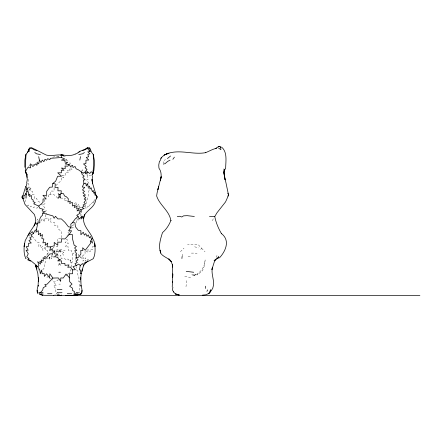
<?xml version="1.0" encoding="UTF-8"?>
<svg xmlns="http://www.w3.org/2000/svg" width="442" height="442" viewBox="0 0 442 442"><rect width="100%" height="100%" fill="white"/><g stroke="black" fill="none" stroke-linecap="round" stroke-linejoin="round"><path stroke-width="0.33" stroke-dasharray="2.21 1.66" d="M66.195 239.172L67.637 240.023L65.057 242.774L68.46 243.089L65.018 246.802L68.372 246.951L68.565 250.697L71.571 250.592L72.245 254.26L72.328 262.15L71.212 262.703L70.598 259.896L70.681 262.725L70.129 260.167L69.466 260.498L67.853 259.001L66.405 259.846L64.366 258.592L61.112 258.614L60.852 255.2L58.863 257.647M58.167 265.388L59.046 264.476L59.057 263.465L58.211 262.393M80.416 256.52L80.372 257.763L85.074 253.868L85.019 250.708M28.498 179.281L28.266 183.364L28.94 184.762L28.564 187.563L29.741 186.994L29.465 189.717L28.448 191.088M80.173 280.377L79.289 288.996L79.659 292.052L79.002 292.985M75.648 256.017L75.764 254.117L74.096 252.874L72.245 254.26M185.983 286.698L186.889 279.863M78.179 256.15L78.311 254.117L77.035 254.117M55.764 252.211L57.968 251.227L60.93 251.183L63.742 252.493L60.173 250.332L58.819 250.316L58.979 250.852L58.151 252.332M78.543 218.072L78.124 220.978L76.902 218.558L76.549 222.309L74.543 221.856M71.433 267.139L71.604 262.515M82.157 256.415L81.693 259.117L83.505 257.68L82.936 261.167L85.847 257.819L85.068 261.205L88.256 259.465L86.975 261.023M46.979 255.559L47.637 250.586L45.2 250.128L45.537 246.603L42.902 250.382L42.647 246.503L40.681 247.896L40.879 245.05L38.819 246.421L39.067 242.31L36.791 242.05L32.542 236.625M58.156 279.289L57.919 280.245L54.012 282.156L52.333 279.593M38.172 222.309L38.653 220.414M95.041 199.237L94.334 201.856L93.853 200.856L93.024 203.348L92.527 202.038L91.019 204.9L90.14 204.419L89.179 206.922L88.129 206.055L86.643 208.403L85.881 207.712L84.273 208.536M80.759 215.856L81.124 214.525L79.853 214.42M30.078 234.061L29.371 236.575L30.36 235.851M197.237 274.913L197.679 273.51C202.348 270.637 204.861 265.322 205.132 259.946L204.082 266.637L202.547 270.67L197.237 274.913L191.375 274.432M85.052 206.884L86.008 204.27M86.223 203.707L88.527 194.999L88.676 191.115L89.693 189.806L88.378 187.872M71.145 269.084L69.328 273.162M60.659 252.349L59.941 250.868L60.173 250.332M212.387 220.768L213.525 218.26M216.099 257.421L217.519 254.388M78.991 207.79L79.969 205.734L78.074 206.552M41.04 221.011L42.272 218.586L44.636 221.895L44.018 218.309L48.349 218.039L48.648 220.862L50.996 218.403L50.83 222.21L54.294 222.21L54.565 225.575L57.874 225.647L57.908 228.613L61.35 231.409L61.438 237.89M81.825 170.844L82.427 169.734L82.991 171.656M164.623 162.938L163.347 165.197L163.131 161.916L165.38 159.341M24.857 201.895L25.393 200.95L25.1 198.414L25.741 197.618L25.68 196.414M36.879 220.359L37.719 219.033L37.962 222.287M200.729 249.52L201.552 248.255L198.127 244.548L187.53 244.498M28.603 166.617L29.918 164.606M77.549 206.011L78.654 204.386L76.355 205.099L76.676 202.414L74.14 203.629L73.361 202.828M29.465 189.717L31.111 187.331L30.476 191.06L32.338 191.165L32.41 194.646L34.266 194.85L34.542 198.568L36.73 198.204L37.277 200.767L39.377 201.906L40.123 203.74M42.73 269.869L44.736 267.228L44.045 264.41L45.476 262.189L45.449 259.426M194.01 275.139L197.679 273.51M57.184 256.2L58.001 255.211L58.029 256.581M60.968 265.41L59.996 264.482L59.99 263.465L60.93 262.41M52.852 248.266L54.178 246.802L57.791 246.52L56.416 245.106M27.365 205.856L28.15 204.994L30.001 206.961L31.045 206.083L33.305 207.734L34.133 206.9L36.89 208.199L37.957 207.138M67.239 274.775L68.858 273.001L69.046 273.72M36.145 163.512L38.344 161.131M69.538 164.07L70.477 163.092L68.289 162.628M55.907 185.535L61.405 180.314L61.206 177.568L63.886 177.756L61.847 175.573M180.419 251.669L183.994 248.15M45.161 211.862L46.322 210.735L42.863 209.392L44.918 208.049L42.775 205.082L40.968 204.53M44.824 200.099L43.929 200.966L45.018 203.613L42.775 205.082M46.968 254.26L49.719 251.592M52.819 253.94L51.15 255.548L52.885 254.001M48.399 276.095L47.067 277.366L46.565 275.438M53.593 295.157L57.532 294.825L58.571 293.913L56.14 294.123L57.515 292.587L55.576 291.372L55.907 288.935L53.41 285.587L56.432 285.792L54.012 282.156M80.654 213.121L81.615 212.293M45.968 259.006L47.001 258.167L48.211 259.2L49.747 257.222L48.874 259.018L49.83 257.227L49.272 259.294L49.913 257.382L50.305 257.935L52.355 255.808L51.029 258.885L53.255 256.559L55.134 258.675M65.775 159.855L66.748 159.253L65.101 159.01M65.759 275.885L66.83 275.217M193.8 275.858L195.845 274.609L194.11 275.825L191.115 275.775M74.035 224.652L72.074 225.812L73.239 227.47L71.493 228.326M56.035 251.785L58.819 250.316M69.847 231.486L67.444 232.812L69.079 234.481M79.748 207.817L81.245 207.094M66.991 235.42L68.56 234.719M52.692 157.402L53.918 156.866L60.134 155.982M55.935 250.216L57.814 249.741L61.361 249.724L65.118 250.658M89.002 183.413L86.626 179.993L88.074 179.579L87.129 175.706L90.781 175.281M66.725 200.182L64.035 200.541L65.267 198.292L62.107 198.099M38.034 269.963L39.675 269.824M188.065 256.575L191.425 256.465M32.52 164.529L35.261 164.463M57.979 251.211L60.93 251.183M191.375 253.106L194.613 253.106L197.071 253.752M60.825 238.531L57.742 238.525L57.758 241.244M57.532 294.825L61.665 294.831M58.88 284.118L60.316 284.118M59.057 263.465L59.99 263.465M59.046 264.476L59.996 264.482M58.979 250.852L59.941 250.868M79.864 281.714L78.715 281.676L78.958 277.78L77.626 274.145L77.925 271.211L76.455 269.819L76.383 266.587M57.753 198.055L54.057 194.723L48.051 194.32L48.344 196.778L46.719 195.519M184.734 276.504L187.369 276.725L190.762 277.913M93.759 246.432L92.77 246.288L92.395 249.763L90.472 249.343L90.113 251.752L87.941 249.537L88.002 252.454L86.008 250.868M62.073 175.264L65.256 175.888L65.09 172.634L68.665 172.634L67.516 170.303L70.151 171.06L68.913 168.54L72.355 169.612L70.753 167.385M49.482 278.477L51.996 279.079M70.83 165.043L72.593 165.529M57.731 156.551L58.974 156.899M63.305 156.28L65.278 156.866M194.629 246.78L198.452 247.94M65.913 160.363L69.013 161.374M45.758 213.005L47.228 214.155M201.552 248.255L205.033 251.813M25.89 196.364L26.863 198.585L26.686 196.077M62.604 253.31L63.41 255.382M45.962 195.911L46.294 197.132M45.454 214.823L46.2 218.326M75.532 257.918L75.704 259.719M87.074 173.723L87.129 175.706M50.764 194.452L50.747 191.054L54.073 191.099L54.073 187.38M181.938 256.653L181.927 259.487L182.181 256.056L182.723 254.498L181.938 256.653"/><path stroke-width="0.66" d="M91.87 175.336L93.013 173.17L91.168 171.7L89.776 173.496L87.897 172.176L86.886 173.397L85.107 171.082L86.08 173.988L84.218 172.203L83.345 173.308L78.461 169.838L76.123 168.8L75.052 166.468L73.018 167.49L72.643 165.407L70.499 166.667L69.107 164.501L65.167 163.954L67.659 162.424L64.875 162.043L65.018 160.429L61.41 160.131L64.775 158.976L61.421 157.512L61.322 155.617L60.941 155.12L63.173 155.236C57.62 154.092 52.018 156.413 46.482 155.131C41.559 152.772 36.808 150.103 31.874 147.904L29.349 148.076L27.487 152.562L25.923 154.324L24.868 160.032L24.829 167.247M58.162 193.596L59.029 194.441L60.123 194.447L61.007 193.602L63.515 193.646L64.466 195.894L66.471 196.828L68.372 198.867L67.886 201.944L70.355 201.088L69.659 203.475L72.383 202.392L72.422 205.961L75.295 204.966L74.201 207.525L77.013 206.353L76.654 209.005L79.311 208.37L77.024 210.928L80.582 209.806L81.748 211.121L79.096 211.978L80.168 213.121L76.709 215.348L78.09 216.447L75.284 218.862L72.377 222.751L70.786 224.171L71.09 227.155L68.643 230.779L71.61 230.774L69.096 234.597L64.98 238.934L61.405 238.829L61.427 242.161L57.78 242.155L57.808 245.255L54.195 242.404L54.278 245.686L50.714 246.907L49.686 250.597L52.377 248.68L52.057 250.979L54.72 250.984L54.659 253.89L57.863 254.111L54.51 256.592L57.742 257.41L58.637 259.327L60.543 259.327L57.653 260.885L61.526 260.885L61.416 263.404L64.852 263.338L65.107 265.371L68.963 264.907L67.736 267.316L70.394 266.99L72.582 269.88L72.554 273.731L69.344 273.78L69.687 281.676L72.029 284.129L69.604 286.206L72.488 288.178L72.389 290.228L74.582 291.759L73.963 293.25L76.035 294.035L78.068 293.703M216.558 258.57L219.569 257.747C225.807 250.979 230.37 240.277 221.348 233.514L221.508 233.719C218.387 228.442 215.939 222.591 214.768 216.552L216.961 212.817L225.575 201.867L228.575 195.182L223.801 172.612L225.066 179.855C223.978 176.27 224.508 172.507 223.939 168.949M172.231 286.985L172.794 273.913L172.717 277.206M218.575 148.109L220.884 149.661L220.729 147.54C219.674 144.716 216.867 148.059 215.359 148.716M80.671 279.084L81.256 273.311L80.251 273.791L80.764 270.112L79.4 269.858L80.278 265.471L82.499 263.565L83.113 264.543L85.361 262.205L85.72 262.918L83.311 265.885L83.494 265.636L81.334 273.46M92.726 238.304C89.853 231.232 82.439 225.779 83.648 217.414M220.729 147.54L220.768 146.7M93.013 173.17L93.627 163.662L93.218 154.324L91.759 152.65L89.798 148.098L87.289 147.882L85.87 148.877L80.135 151.275M172.446 282.283L172.479 281.698M81.256 293.814L76.676 295.157L81.256 293.814C82.737 291.223 81.825 288.04 80.864 285.433L81.079 286.151L80.792 277.709L80.671 279.747M81.825 292.532L81.991 290.261M29.084 233.194L34.017 225.901L35.305 222.514L35.592 218.63L34.465 214.563L25.012 204.453L22.89 198.552L22.1 197.607L22.128 196.591L22.94 195.613L25.78 186.336M61.129 198.441L60.162 197.049L60.123 194.447M26.023 154.236L25.509 163.634L25.807 173.148L26.233 173.06L27.299 179.435L26.664 183.082L27.028 183.38L25.99 186.629L26.52 187.601L25.923 190.441L28.084 187.673L26.785 191.695L26.476 195.475L25.393 193.143L25.023 195.718L23.967 195.563L23.879 198.812L22.89 198.552M205.37 288.438L205.569 286.195M92.522 175.756L92.185 179.441L92.511 183.165L91.953 179.463L92.516 183.11L95.268 192.242M61.007 193.602L61.267 190.822L57.919 190.817L58.024 187.342L54.985 187.458L55.327 183.916L52.797 183.485L52.432 187.038L49.692 187.248L46.692 191.32L46.697 195.309L42.935 195.314L46.206 198.944L43.056 198.999L42.984 202.403L38.719 206.071L33.73 203.828L35.2 202.491L33.161 201.712L33.133 199.944L31.647 198.988L31.299 195.347L29.603 196.673L29.896 194.066L28.376 195.452L28.575 191.85L26.785 191.695M29.067 151.667L29.515 148.098L31.973 148.136L33.57 149.617L36.835 150.639M93.919 170.529L94.45 163.667L94.295 160.048L93.218 154.324M28.691 150.523L28.813 149.518M59.029 194.441L58.996 197.049L58.051 198.441M38.719 206.071L39.874 208.403L42.531 209.027L42.167 210.956L44.913 211.751L42.797 213.072L42.476 215.37L41.095 216.464L39.752 219.005L39.841 222.845L37.835 222.906L36.327 224.403L35.863 222.713L34.017 225.901M37.835 222.906L35.924 232.199L38.288 230.674L38.332 234.719L40.631 233.194L40.211 236.094L42.498 234.586L41.824 238.536L43.869 239.05L42.88 242.835L45.548 242.525L45.123 245.349L47.813 243.117L46.951 246.785L50.714 246.907M224.166 170.236L223.867 172.336L224.602 169.325M94.533 244.625L94.721 243.371L93.87 240.735L92.489 238.343L91.616 239.476L92.516 243.111L90.273 240.581L90.638 243.227L85.262 250.244L82.648 247.752L82.886 250.515L80.792 250.376L80.886 253.962L78.543 257.343L76.063 257.603L76.748 254.023L74.742 250.691L76.797 250.465L74.588 247.956L76.449 246.481L74.162 245.2L72.499 238.79L72.549 234.696L69.096 234.597M38.692 156.628L39.355 160.098L38.763 163.838L37.493 162.579L36.89 165.341L35.691 163.883L32.901 166.512L30.52 163.8L30.697 167.833L27.713 167.606L25.912 170.64L25.211 170.49L26.398 173.933M81.914 271.377L82.311 269.106M159.341 161.805L158.755 165.032L158.943 168.126C161.545 171.629 161.617 176.314 160.44 180.364L161.208 176.651L157.065 192.972L156.645 195.977C159.496 205.105 169.369 210.74 170.855 220.525C169.098 225.088 166.264 229.475 162.485 232.608C160.479 239.172 158.054 246.2 160.772 252.962L160.109 250.387L160.728 253.294C163.374 257.128 168.546 257.896 171.341 261.609L168.8 258.863L171.253 261.631L172.49 265.123L172.7 267.078L172.402 264.272L172.684 277.2M172.899 287.317L172.408 289.991L173.684 291.98M79.831 160.087L80.499 156.612M78.09 216.447L79.416 219L82.013 215.934L81.052 219.088L82.593 216.464L83.162 218.779C84.334 211.232 93.102 208.839 95.284 201.861C94.892 199.651 98.632 197.486 96.223 195.651M39.371 294.416C46.637 296.19 39.791 294.847 38.835 292.505L43.084 292.455M37.94 293.797C36.432 291.306 37.294 287.991 38.283 285.399L38.073 286.134L38.426 277.791L38.609 281.803L37.835 273.565L35.614 265.581L36.288 265.239L37.819 266.791L39.73 269.786L40.316 273.83L41.642 270.073L42.178 273.78L44.156 273.449L44.327 276.405L46.637 273.758L49.587 277.902L49.841 273.791L52.902 278.062L58.383 277.941L60.681 281.372L60.792 277.946L63.283 278.012L66.018 274.023L69.587 277.885M210.116 290.952L210.475 289.604M175.584 294.079L179.071 294.853L175.584 294.079L173.347 291.748M83.593 218.674L84.726 214.569M82.35 150.617L85.61 149.6L87.289 147.882M96.765 197.231L96.24 198.486L97.052 197.585L97.025 196.624L96.201 195.707L95.168 192.287L95.196 195.574L94.384 192.171L93.776 193.16L93.245 190.469L92.389 191.718L91.091 187.701L90.035 188.999L89.544 186.181L88.223 187.452L87.582 183.529L86.295 185.96L85.792 183.165L83.941 183.447L82.245 187.01L84.759 187.32L82.499 189.95L84.538 191.408L82.869 192.828L85.45 195.093L83.273 195.64L85.831 197.767L84.151 199.038L86.046 199.955L83.986 202.475L85.45 203.801L83.057 204.977L84.356 206.193L81.903 207.442L83.919 208.602L80.582 209.806M36.288 265.239L30.802 260.675L27.84 259.172L29.056 258.692L26.747 256.819L28.271 253.736L26.084 250.238L28.15 250.238L26.222 246.619L28.26 246.647L28.581 243.266L31.26 242.995L28.951 240.597L31.244 239.304L29.774 237.818L32.255 236.393L30.934 234.89L33.421 233.58L34.664 230.834L36.758 229.392M161.418 157.766L159.993 160.916L159.391 161.38M206.939 291.339L207.591 289.897M33.421 233.58L32.299 231.614L29.846 233.879L29.211 233.282L25.172 240.647L24.133 246.597L24.503 243.409C23.89 248.465 23.553 254.028 25.901 258.703L26.084 258.482M92.527 174.419L93.4 173.176L93.146 170.789M27.41 152.805L28.371 151.092M215.939 259.1L214.353 261.791L211.889 269.526L212.497 267.416C210.607 274.112 215.254 280.99 212.884 287.648C213.585 288.311 204.442 298.809 210.663 291.074L209.237 293.085L206.187 294.77L202.375 295.157M227.752 196.099L228.575 195.182M224.332 170.397L225.658 168.435C225.696 161.391 227.652 152.28 221.613 147.12M27.89 235.481L28.962 233.912M172.877 159.302L174.386 157.148M69.107 164.501L67.825 166.17L64.991 166.004L65.311 168.535L61.455 168.026L63.985 170.297L61.239 170.214L61.46 172.811L57.747 172.805L61.532 176.253L57.664 176.248L55.648 181.198L52.797 183.485M209.828 292.107L210.933 290.742M37.819 266.791L38.951 265.498L37.681 261.653L40.559 264.089L39.907 261.205L41.951 262.642L41.172 259.924L43.255 261.078L43.123 257.625L45.305 258.901L44.653 256.382L46.874 257.448L49.609 254.006L51.99 253.758L54.72 250.984M22.951 195.684L22.133 196.613L22.1 197.607L22.929 198.486M40.642 292.366L42.664 290.107L43.277 287.637L46.222 286.096L44.791 284.576L47.15 284.14L52.902 278.062M214.823 259.973L214.066 260.802L216.751 258.979L218.867 256.708L217.895 257.388M160.634 158.347L164.181 155.07L169.026 153.12M164.811 163.888L167.584 161.457L170.021 160.159M167.446 158.545L170.568 155.982M78.864 152.308L79.709 151.623M85.72 262.918L88.124 261.095M84.416 152.501L82.66 153.794L78.748 154.556M77.93 152.595L80.035 151.131M72.582 269.88L75.433 269.725L72.985 266.614L76.278 265.598L78.643 264.078L80.278 265.471M86.173 262.277L88.118 261.04M85.87 148.877L87.207 148.125L89.798 148.098M75.538 154.103L77.858 152.943M88.643 261.156L93.273 258.692C95.594 254.017 95.262 248.481 94.665 243.431L95.024 246.603L94.721 243.371M75.383 153.96C70.941 156.556 65.731 155.225 60.913 154.938M79.798 294.405L81.245 293.792M167.352 153.645L164.181 155.07L167.087 153.728L166.159 154.12C178.9 148.678 192.723 155.103 205.768 152.65M76.035 294.035L73.052 295.134L76.339 294.803L73.173 295.565L65.521 295.532M76.925 294.924L77.985 294.543M205.574 152.728L212.685 149.462L216.674 148.114M73.173 295.565L79.82 294.405M218.166 146.86L219.867 146.468M214.768 216.552L209.48 216.668M177.286 216.458L179.894 216.271L181.767 217L183.563 215.856L187.231 215.668L194.342 216.47M51.918 293.72L47.526 293.737M89.643 148.114L90.113 151.7L87.765 151.788L89.991 153.794L87.803 154.413L88.615 156.739L86.262 157.457L88.743 160.01L85.986 160.153L85.914 163.623L83.51 163.916L86.306 166.507L85.079 167.805L87.041 169.385L85.958 170.452L87.897 172.176M71.692 293.726L67.294 293.726M76.118 292.444L78.549 292.361M61.421 157.512L50.333 158.319L49.83 159.711L47.681 158.661L46.631 160.242L45.018 159.275L43.863 161.7L42.283 160.076L41.029 162.562L39.355 160.098M53.697 295.67L419.9 295.67M53.686 295.538L42.509 295.234M57.206 289.571L61.979 289.56M72.377 222.751L74.98 222.751L75.405 226.707L78.228 230.304L80.903 230.691L80.88 234.752L83.284 232.205L84.372 235.133L85.787 233.58L86.975 236.376L88.267 234.895L89.444 237.813L90.422 236.492L91.616 239.476M57.195 292.726L62.002 292.726M57.626 295.637L61.582 295.637M58.996 197.049L60.162 197.049M58.819 272.25L60.383 272.25M193.712 272.266L186.226 271.36M60.935 155.175L63.416 155.109M71.09 227.155L68.466 226.84L65.096 222.497L61.366 218.917L57.847 218.917L55.493 216.271L54.139 218.282L52.852 215.895L42.797 213.072M41.134 293.715L43.172 294.046M40.443 154.567L36.531 153.805L34.774 152.512M170.855 220.525L171.242 220.652M175.64 293.864L179.082 295.018M76.389 295.118L76.687 295.228M27.758 259.868L30.542 261.145M35.305 222.514L35.62 222.724M96.201 195.707L97.025 196.624M90.113 151.7L87.207 148.125M76.063 257.603L78.019 259.907L75.936 261.056L77.24 262.625L74.98 263.603L76.278 265.598M26.233 173.06L27.586 175.115M227.763 193.198L228.392 194.292M35.614 265.581L36.879 268.996L35.609 265.609L36.482 267.106M81.427 171.816L82.135 174.485L84.19 176.12L82.764 177.209L85.129 179.811L83.334 179.993L83.941 183.447M25.559 171.142L25.879 172.949M26.995 175.535L27.205 177.408M37.167 290.239L37.349 292.527M158.711 186.596L157.91 189.474L158.711 186.596"/></g></svg>
